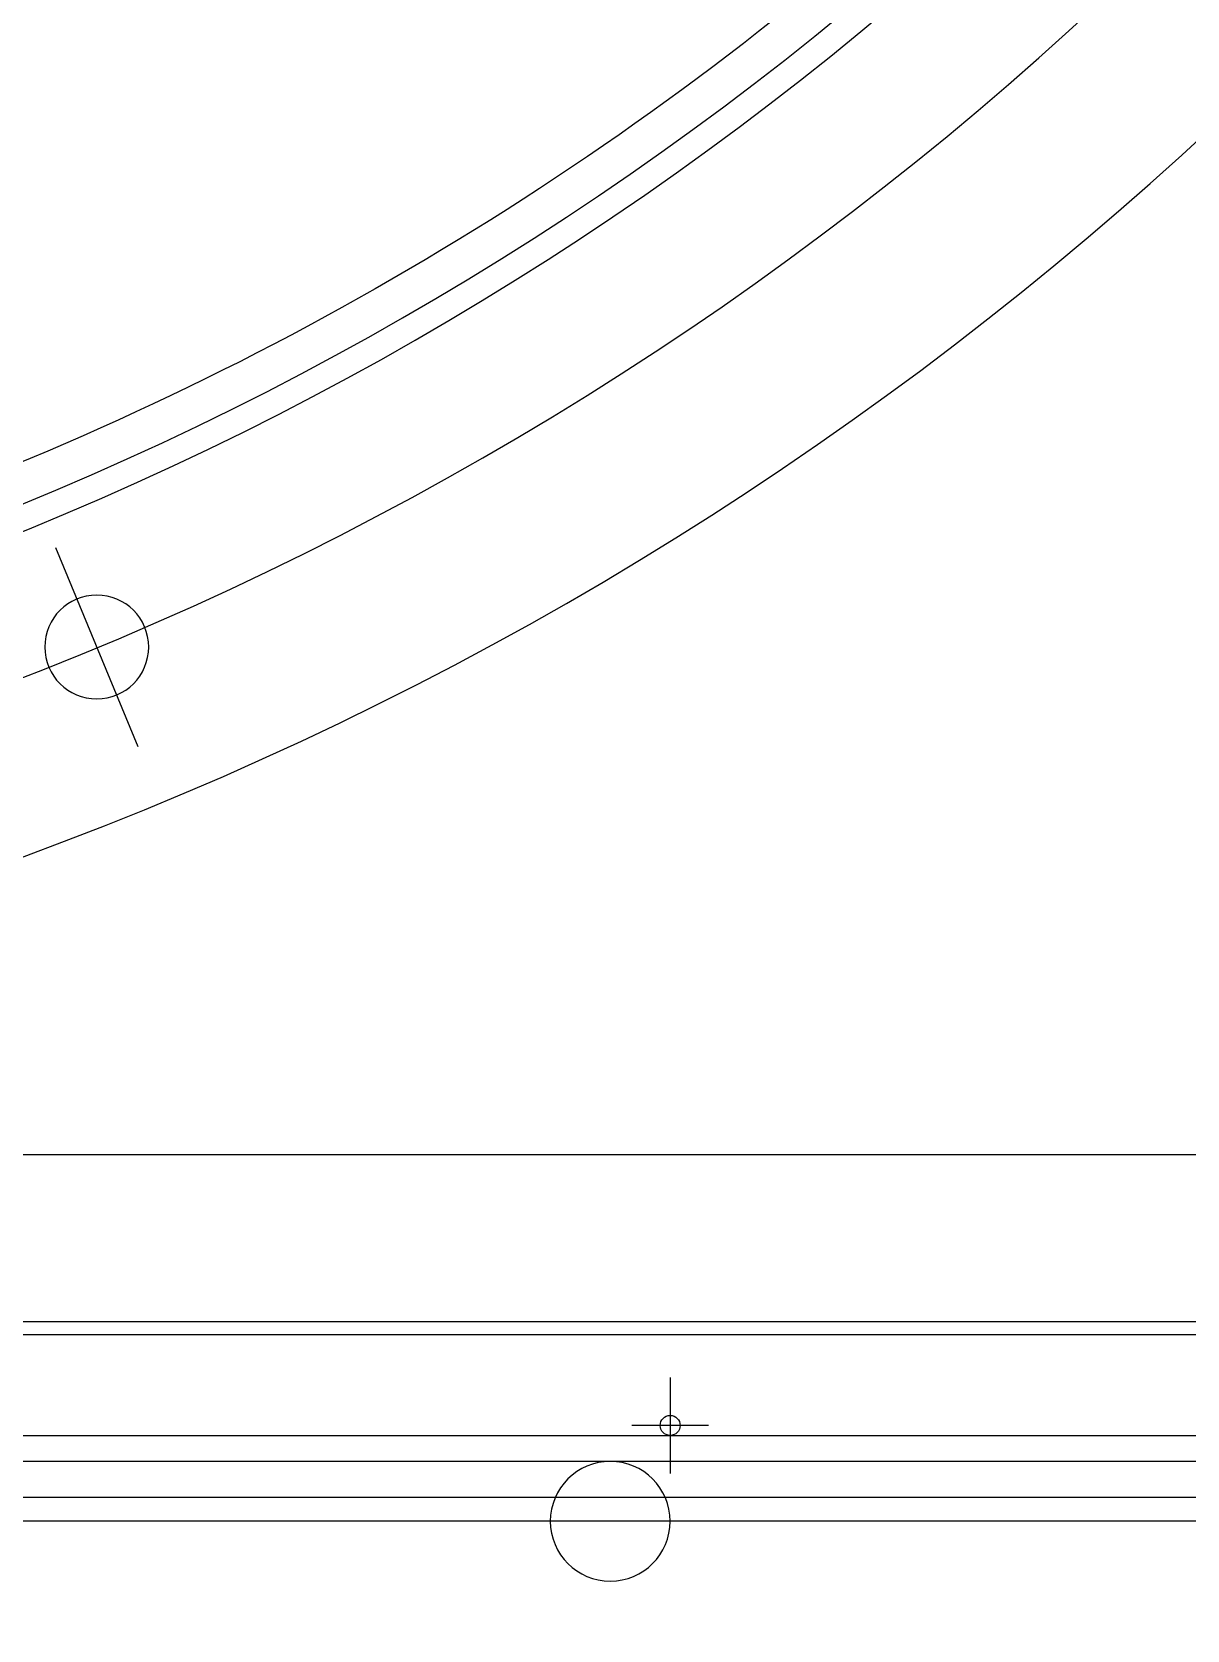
# Model space of a CAD drawing. Header units: millimetres. Extents: x 89450 to 753248, y -530175 to 1209785.
# Drawn here: x 272390.3 to 272534.8, y -164652.6 to -164452.4 of the extents above; entities that cross this region are included whole.
import ezdxf

# ---------------------------------------------------------------- set-up
doc = ezdxf.new("R2010")
doc.units = ezdxf.units.MM
doc.header["$LTSCALE"] = 150
doc.linetypes.add('CENTER', pattern=[50.8, 31.75, -6.35, 6.35, -6.35])
doc.layers.add('------00 Load Bank', color=3, linetype='Continuous')

# ---------------------------------------------------------------- blocks, each defined once
blk = doc.blocks.new('A$Cd768ecee')
at = {"color": 0}
for p, q in [((100, 1080), (1080, 1080)), ((103.2, 1076.8), (1076.8, 1076.8))]:
    blk.add_line(p, q, dxfattribs=at)
blk = doc.blocks.new('A$Ca2785acc')
at = {"color": 0}
for p, q in [((985, 1002), (0, 1002)), ((260, 987), (260, 999)), ((983.4, 981.6), (1.6, 981.6)), ((985, 980), (0, 980))]:
    blk.add_line(p, q, dxfattribs=at)
at = {"color": 0, "linetype": 'CENTER'}
blk.add_line((255.2, 993), (264.8, 993), dxfattribs=at)
at = {"color": 0}
blk.add_circle((260, 993), 1.25, dxfattribs=at)
blk = doc.blocks.new('A$C02650c35')
at = {"color": 0, "linetype": 'CENTER'}
for p, q in [((25, 1040), (25, 45)), ((146.94, 698.06), (122, 708.39))]:
    blk.add_line(p, q, dxfattribs=at)
at = {"color": 0}
for centre, radius in [((522.5, 542.5), 441), ((522.5, 542.5), 403), ((522.5, 542.5), 399.8), ((25, 767.5), 7.5), ((134.47, 703.23), 6.5), ((134.47, 703.23), 6.5)]:
    blk.add_circle(centre, radius, dxfattribs=at)
at = {"color": 0, "linetype": 'CENTER'}
blk.add_circle((522.5, 542.5), 420, dxfattribs=at)
blk.add_circle((522.5, 542.5), 420, dxfattribs=at)
at = {"color": 0}
blk.add_arc((522.5, 542.5), 395, 139.1258, 161.5122, dxfattribs=at)

msp = doc.modelspace()

# ---------------------------------------------------------------- linework, layer by layer
at = {"layer": '------00 Load Bank', "color": 161, "ltscale": 2, "elevation": 0}
msp.add_lwpolyline([(272742.66, -165025.36), (272742.66, -164593.05), (271732.66, -164593.05), (271732.66, -165025.36)], close=True, dxfattribs=at)

# ---------------------------------------------------------------- block references
at = {"layer": '------00 Load Bank', "color": 161, "rotation": 180}
for name, p in [('A$Cd768ecee', (272827.66, -163551.43)), ('A$Ca2785acc', (272730.16, -163633.93))]:
    msp.add_blockref(name, p, dxfattribs=at)
at = {"layer": '------00 Load Bank', "color": 161, "xscale": -1, "rotation": 270}
msp.add_blockref('A$C02650c35', (271695.16, -164663.93), dxfattribs=at)

doc.saveas('drawing.dxf')
